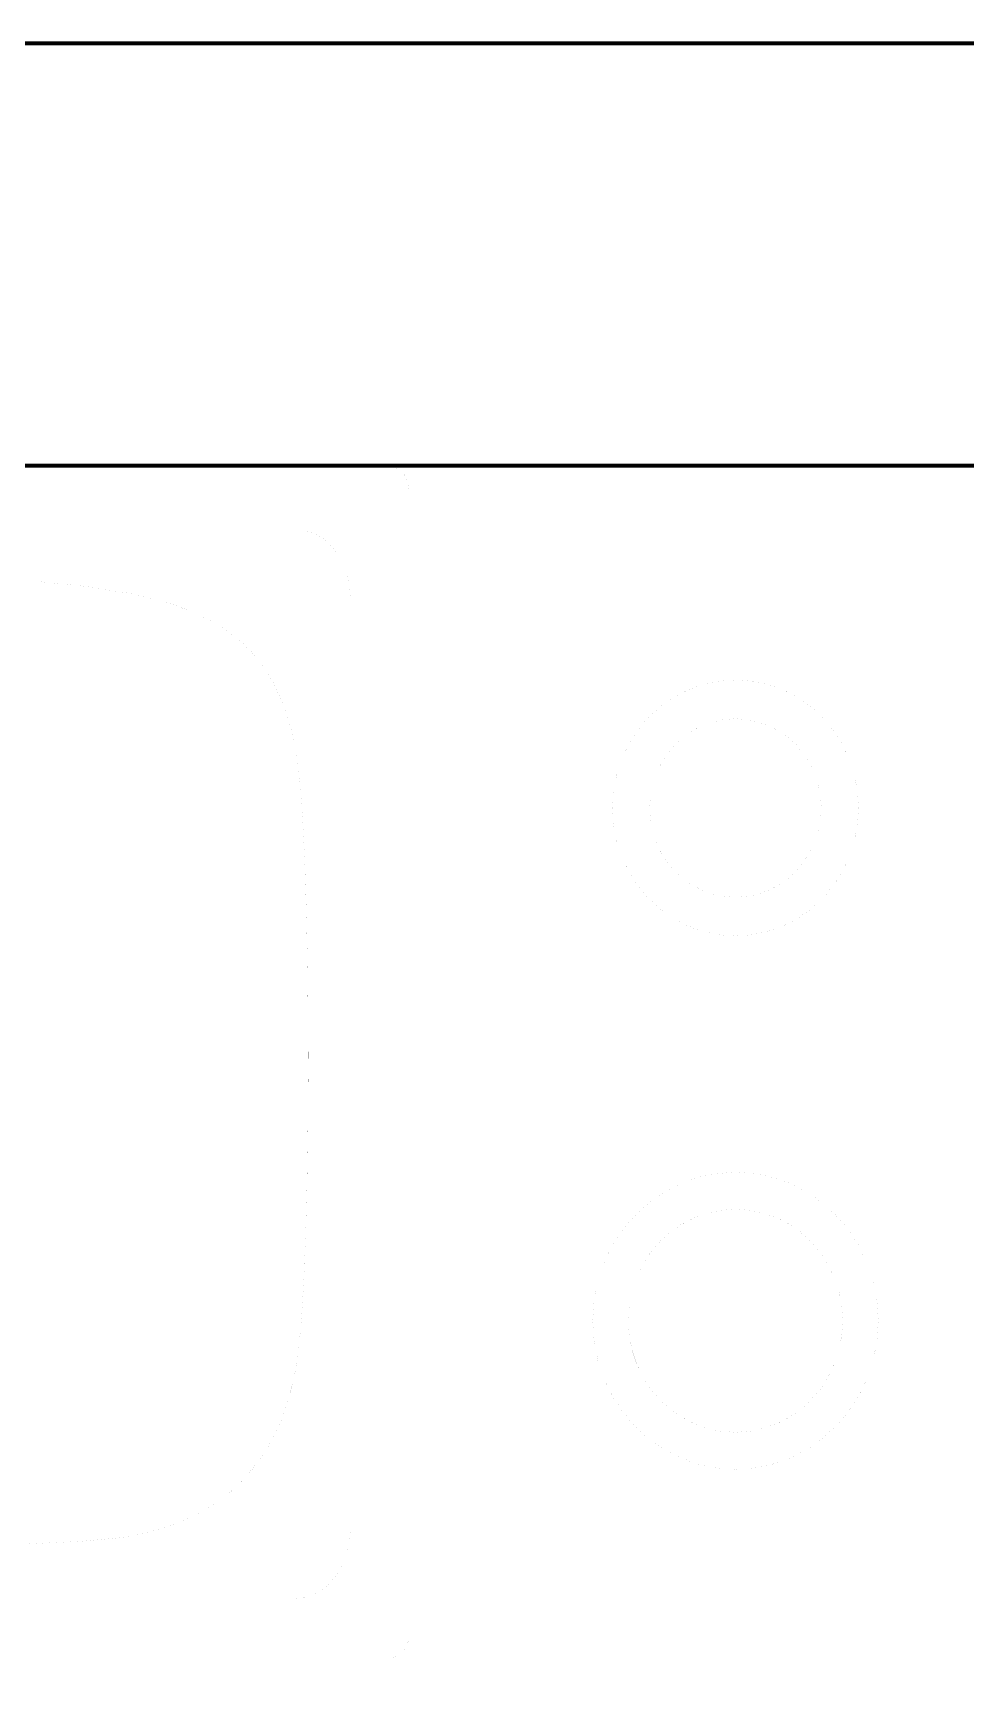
# Model space of a CAD drawing. Header units: metres. Extents: x -7.3 to 2.8, y -2.8 to 6.
# Drawn here: x -5.687 to -5.135, y 5.018 to 5.996 of the extents above; entities that cross this region are included whole.
import ezdxf

# ---------------------------------------------------------------- set-up
doc = ezdxf.new("R2010")
doc.units = ezdxf.units.M
doc.header["$LTSCALE"] = 10
doc.layers.get('0').update_dxf_attribs({"linetype": 'CONTINUOUS', "lineweight": 100})
for name, color, linetype, lineweight in [('plumbing', 15, 'CONTINUOUS', 100), ('roomitems', 2, 'CONTINUOUS', 100), ('walls', 8, 'CONTINUOUS', 100)]:
    doc.layers.add(name, color=color, linetype=linetype, lineweight=lineweight)

# ---------------------------------------------------------------- blocks, each defined once
blk = doc.blocks.new('F-3-1')
at = {"color": 0, "const_width": 0.01}
for points in [[(-328.73, 349.15), (-328.73, 349.15)], [(-328.73, 349.15), (-273.94, 349.15)], [(-328.73, 290.96), (-328.73, 349.15)], [(-328.73, 349.15), (-328.73, 349.15)], [(-328.73, 349.15), (-328.73, 349.15)], [(-273.94, 349.15), (-219.15, 349.15)], [(-219.15, 349.15), (-164.36, 349.15)], [(-164.36, 349.15), (-109.58, 349.15)], [(-109.58, 349.15), (-54.79, 349.15)], [(-54.79, 349.15), (0, 349.15)], [(-306.7, 326.24), (-306.7, 326.24)], [(-306.7, 326.24), (-255.58, 326.24)], [(-306.7, 271.87), (-306.7, 326.24)], [(-306.7, 326.24), (-306.7, 326.24)], [(-306.7, 326.24), (-306.7, 326.24)], [(-255.58, 326.24), (-204.47, 326.24)], [(-204.47, 326.24), (-153.35, 326.24)], [(-153.35, 326.24), (-102.23, 326.24)], [(-102.23, 326.24), (-51.12, 326.24)], [(-51.12, 326.24), (0, 326.24)], [(-328.73, 232.77), (-328.73, 290.96)], [(-306.7, 217.49), (-306.7, 271.87)], [(-142.36, 246.48), (-142.36, 250.29)], [(-142.36, 246.48), (-142.36, 250.29)], [(-142.36, 242.66), (-142.36, 246.48)], [(-142.36, 242.66), (-142.36, 246.48)], [(-142.36, 238.84), (-142.36, 242.66)], [(-142.36, 238.84), (-142.36, 242.66)], [(-142.36, 235.02), (-142.36, 238.84)], [(-142.36, 235.02), (-142.36, 238.84)], [(-142.36, 231.2), (-142.36, 235.02)], [(-142.36, 231.2), (-142.36, 235.02)], [(-328.73, 174.58), (-328.73, 232.77)], [(-161.72, 224.68), (-152.24, 226.69)], [(-152.24, 226.69), (-142.36, 227.38)], [(-142.36, 227.38), (-142.36, 231.2)], [(-142.36, 227.38), (-142.36, 231.2)], [(-142.36, 227.38), (-132.48, 226.69)], [(-142.36, 223.57), (-142.36, 227.38)], [(-142.36, 223.57), (-142.36, 227.38)], [(-132.48, 226.69), (-123.01, 224.68)], [(-306.7, 163.12), (-306.7, 217.49)], [(-186.85, 211.61), (-179.11, 217.05)], [(-179.11, 217.05), (-170.7, 221.43)], [(-170.7, 221.43), (-161.72, 224.68)], [(-142.36, 219.75), (-142.36, 223.57)], [(-142.36, 219.75), (-142.36, 223.57)], [(-142.36, 215.93), (-142.36, 219.75)], [(-142.36, 215.93), (-142.36, 219.75)], [(-142.36, 212.11), (-142.36, 215.93)], [(-142.36, 212.11), (-142.36, 215.93)], [(-123.01, 224.68), (-114.02, 221.43)], [(-114.02, 221.43), (-105.62, 217.05)], [(-105.62, 217.05), (-97.87, 211.61)], [(-193.84, 205.21), (-186.85, 211.61)], [(-142.36, 208.29), (-142.36, 212.11)], [(-142.36, 208.29), (-142.36, 212.11)], [(-142.36, 204.47), (-142.36, 208.29)], [(-142.36, 204.47), (-142.36, 208.29)], [(-97.87, 211.61), (-90.88, 205.21)], [(-205.23, 189.88), (-200, 197.94)], [(-200, 197.94), (-193.84, 205.21)], [(-173.39, 193.47), (-167.99, 197.26)], [(-167.99, 197.26), (-162.13, 200.32)], [(-162.13, 200.32), (-155.86, 202.59)], [(-155.86, 202.59), (-149.25, 203.99)], [(-149.25, 203.99), (-142.36, 204.47)], [(-142.36, 204.47), (-135.47, 203.99)], [(-142.36, 204.47), (-142.36, 204.47)], [(-142.36, 204.47), (-142.36, 204.47)], [(-135.47, 203.99), (-128.86, 202.59)], [(-128.86, 202.59), (-122.6, 200.32)], [(-122.6, 200.32), (-116.73, 197.26)], [(-116.73, 197.26), (-111.33, 193.47)], [(-90.88, 205.21), (-84.73, 197.94)], [(-84.73, 197.94), (-79.5, 189.88)], [(-209.45, 181.14), (-205.23, 189.88)], [(-182.56, 183.94), (-178.27, 189.01)], [(-178.27, 189.01), (-173.39, 193.47)], [(-111.33, 193.47), (-106.46, 189.01)], [(-106.46, 189.01), (-102.17, 183.94)], [(-79.5, 189.88), (-75.28, 181.14)], [(-212.57, 171.79), (-209.45, 181.14)], [(-189.15, 172.22), (-186.21, 178.32)], [(-186.21, 178.32), (-182.56, 183.94)], [(-102.17, 183.94), (-98.52, 178.32)], [(-98.52, 178.32), (-95.58, 172.22)], [(-75.28, 181.14), (-72.16, 171.79)], [(-328.73, 116.38), (-328.73, 174.58)], [(-214.5, 161.94), (-212.57, 171.79)], [(-191.33, 165.7), (-189.15, 172.22)], [(-95.58, 172.22), (-93.4, 165.7)], [(-72.16, 171.79), (-70.22, 161.94)], [(-306.7, 108.75), (-306.7, 163.12)], [(-215.17, 151.67), (-214.5, 161.94)], [(-193.14, 151.67), (-192.68, 158.83)], [(-192.68, 158.83), (-191.33, 165.7)], [(-93.4, 165.7), (-92.05, 158.83)], [(-92.05, 158.83), (-91.59, 151.67)], [(-70.22, 161.94), (-69.56, 151.67)], [(-233.53, 151.67), (-237.2, 151.67)], [(-229.86, 151.67), (-233.53, 151.67)], [(-226.18, 151.67), (-229.86, 151.67)], [(-222.51, 151.67), (-226.18, 151.67)], [(-218.84, 151.67), (-222.51, 151.67)], [(-215.17, 151.67), (-218.84, 151.67)], [(-214.5, 141.39), (-215.17, 151.67)], [(-211.5, 151.67), (-215.17, 151.67)], [(-207.83, 151.67), (-211.5, 151.67)], [(-204.15, 151.67), (-207.83, 151.67)], [(-200.48, 151.67), (-204.15, 151.67)], [(-196.81, 151.67), (-200.48, 151.67)], [(-193.14, 151.67), (-196.81, 151.67)], [(-192.68, 144.5), (-193.14, 151.67)], [(-193.14, 151.67), (-193.14, 151.67)], [(-91.59, 151.67), (-92.05, 144.5)], [(-91.59, 151.67), (-91.59, 151.67)], [(-91.59, 151.67), (-91.59, 151.67)], [(-91.59, 151.67), (-91.59, 151.67)], [(-91.59, 151.67), (-91.59, 151.67)], [(-91.59, 151.67), (-91.59, 151.67)], [(-91.59, 151.67), (-91.59, 151.67)], [(-91.59, 151.67), (-91.59, 151.67)], [(-91.59, 151.67), (-91.59, 151.67)], [(-91.59, 151.67), (-91.59, 151.67)], [(-91.59, 151.67), (-91.59, 151.67)], [(-91.59, 151.67), (-91.59, 151.67)], [(-91.59, 151.67), (-91.59, 151.67)], [(-91.59, 151.67), (-91.59, 151.67)], [(-91.59, 151.67), (-91.59, 151.67)], [(-91.59, 151.67), (-91.59, 151.67)], [(-91.48, 151.67), (-91.48, 151.67)], [(-91.48, 151.67), (-87.8, 151.67)], [(-87.8, 151.67), (-84.13, 151.67)], [(-84.13, 151.67), (-80.46, 151.67)], [(-80.46, 151.67), (-76.79, 151.67)], [(-76.79, 151.67), (-73.12, 151.67)], [(-73.12, 151.67), (-69.45, 151.67)], [(-69.56, 151.67), (-70.22, 141.39)], [(-69.56, 151.67), (-69.56, 151.67)], [(-69.56, 151.67), (-69.56, 151.67)], [(-69.56, 151.67), (-69.56, 151.67)], [(-69.56, 151.67), (-69.56, 151.67)], [(-69.56, 151.67), (-69.56, 151.67)], [(-69.56, 151.67), (-69.56, 151.67)], [(-69.56, 151.67), (-69.56, 151.67)], [(-69.56, 151.67), (-69.56, 151.67)], [(-69.56, 151.67), (-69.56, 151.67)], [(-69.56, 151.67), (-69.56, 151.67)], [(-69.56, 151.67), (-69.56, 151.67)], [(-69.56, 151.67), (-69.56, 151.67)], [(-69.56, 151.67), (-69.56, 151.67)], [(-69.56, 151.67), (-69.56, 151.67)], [(-69.56, 151.67), (-69.56, 151.67)], [(-69.45, 151.67), (-65.78, 151.67)], [(-65.78, 151.67), (-62.1, 151.67)], [(-62.1, 151.67), (-58.43, 151.67)], [(-58.43, 151.67), (-54.76, 151.67)], [(-54.76, 151.67), (-51.09, 151.67)], [(-51.09, 151.67), (-47.42, 151.67)], [(-212.57, 131.54), (-214.5, 141.39)], [(-191.33, 137.63), (-192.68, 144.5)], [(-189.15, 131.11), (-191.33, 137.63)], [(-93.4, 137.63), (-95.58, 131.11)], [(-92.05, 144.5), (-93.4, 137.63)], [(-70.22, 141.39), (-72.16, 131.54)], [(-209.45, 122.19), (-212.57, 131.54)], [(-186.21, 125.01), (-189.15, 131.11)], [(-95.58, 131.11), (-98.52, 125.01)], [(-72.16, 131.54), (-75.28, 122.19)], [(-205.23, 113.45), (-209.45, 122.19)], [(-182.56, 119.4), (-186.21, 125.01)], [(-178.27, 114.32), (-182.56, 119.4)], [(-102.17, 119.4), (-106.46, 114.32)], [(-98.52, 125.01), (-102.17, 119.4)], [(-75.28, 122.19), (-79.5, 113.45)], [(-328.73, 58.19), (-328.73, 116.38)], [(-306.7, 54.37), (-306.7, 108.75)], [(-200, 105.4), (-205.23, 113.45)], [(-173.39, 109.86), (-178.27, 114.32)], [(-167.99, 106.07), (-173.39, 109.86)], [(-111.33, 109.86), (-116.73, 106.07)], [(-106.46, 114.32), (-111.33, 109.86)], [(-79.5, 113.45), (-84.73, 105.4)], [(-193.84, 98.12), (-200, 105.4)], [(-186.85, 91.72), (-193.84, 98.12)], [(-162.13, 103.01), (-167.99, 106.07)], [(-155.86, 100.74), (-162.13, 103.01)], [(-149.25, 99.34), (-155.86, 100.74)], [(-142.36, 98.86), (-149.25, 99.34)], [(-135.47, 99.34), (-142.36, 98.86)], [(-142.36, 98.86), (-142.36, 98.86)], [(-142.36, 98.86), (-142.36, 95.04)], [(-128.86, 100.74), (-135.47, 99.34)], [(-122.6, 103.01), (-128.86, 100.74)], [(-116.73, 106.07), (-122.6, 103.01)], [(-90.88, 98.12), (-97.87, 91.72)], [(-84.73, 105.4), (-90.88, 98.12)], [(-179.11, 86.29), (-186.85, 91.72)], [(-142.36, 95.04), (-142.36, 91.22)], [(-142.36, 91.22), (-142.36, 87.4)], [(-97.87, 91.72), (-105.62, 86.29)], [(-170.7, 81.9), (-179.11, 86.29)], [(-161.72, 78.65), (-170.7, 81.9)], [(-152.24, 76.64), (-161.72, 78.65)], [(-142.36, 87.4), (-142.36, 83.58)], [(-142.36, 83.58), (-142.36, 79.77)], [(-142.36, 79.77), (-142.36, 75.95)], [(-123.01, 78.65), (-132.48, 76.64)], [(-114.02, 81.9), (-123.01, 78.65)], [(-105.62, 86.29), (-114.02, 81.9)], [(-142.36, 75.95), (-152.24, 76.64)], [(-132.48, 76.64), (-142.36, 75.95)], [(-142.36, 75.95), (-142.36, 72.13)], [(-142.36, 72.13), (-142.36, 68.31)], [(-142.36, 68.31), (-142.36, 64.49)], [(-142.36, 64.49), (-142.36, 60.67)], [(-142.36, 60.67), (-142.36, 56.86)], [(-328.73, 0), (-328.73, 58.19)], [(-306.7, 0), (-306.7, 54.37)], [(-142.36, 56.86), (-142.36, 53.04)], [(-328.73, -58.19), (-328.73, 0)], [(-306.7, -54.37), (-306.7, 0)], [(-142.36, -43.68), (-142.36, -39.86)], [(-142.36, -47.5), (-142.36, -43.68)], [(-142.36, -51.32), (-142.36, -47.5)], [(-328.73, -116.38), (-328.73, -58.19)], [(-306.7, -108.75), (-306.7, -54.37)], [(-142.36, -55.14), (-142.36, -51.32)], [(-142.36, -58.96), (-142.36, -55.14)], [(-175.25, -70.71), (-164.82, -66.94)], [(-164.82, -66.94), (-153.83, -64.61)], [(-153.83, -64.61), (-142.36, -63.81)], [(-142.36, -62.77), (-142.36, -58.96)], [(-142.36, -66.59), (-142.36, -62.77)], [(-142.36, -63.81), (-130.9, -64.61)], [(-142.36, -70.41), (-142.36, -66.59)], [(-130.9, -64.61), (-119.9, -66.94)], [(-119.9, -66.94), (-109.48, -70.71)], [(-193.99, -82.11), (-185, -75.8)], [(-185, -75.8), (-175.25, -70.71)], [(-142.36, -74.23), (-142.36, -70.41)], [(-142.36, -78.05), (-142.36, -74.23)], [(-142.36, -81.87), (-142.36, -78.05)], [(-109.48, -70.71), (-99.72, -75.8)], [(-99.72, -75.8), (-90.74, -82.11)], [(-202.1, -89.54), (-193.99, -82.11)], [(-159.23, -88.04), (-150.97, -86.29)], [(-150.97, -86.29), (-142.36, -85.68)], [(-142.36, -85.68), (-142.36, -81.87)], [(-142.36, -85.68), (-133.75, -86.29)], [(-142.36, -85.68), (-142.36, -85.68)], [(-133.75, -86.29), (-125.5, -88.04)], [(-90.74, -82.11), (-82.63, -89.54)], [(-209.24, -97.98), (-202.1, -89.54)], [(-181.13, -99.43), (-174.38, -94.69)], [(-174.38, -94.69), (-167.06, -90.87)], [(-167.06, -90.87), (-159.23, -88.04)], [(-125.5, -88.04), (-117.67, -90.87)], [(-117.67, -90.87), (-110.34, -94.69)], [(-110.34, -94.69), (-103.59, -99.43)], [(-82.63, -89.54), (-75.48, -97.98)], [(-220.21, -117.47), (-215.31, -107.32)], [(-215.31, -107.32), (-209.24, -97.98)], [(-192.59, -111.35), (-187.22, -105.01)], [(-187.22, -105.01), (-181.13, -99.43)], [(-103.59, -99.43), (-97.5, -105.01)], [(-97.5, -105.01), (-92.14, -111.35)], [(-75.48, -97.98), (-69.42, -107.32)], [(-69.42, -107.32), (-64.52, -117.47)], [(-328.73, -174.58), (-328.73, -116.38)], [(-306.7, -163.12), (-306.7, -108.75)], [(-197.14, -118.36), (-192.59, -111.35)], [(-92.14, -111.35), (-87.58, -118.36)], [(-223.83, -128.31), (-220.21, -117.47)], [(-203.54, -134.13), (-200.82, -125.98)], [(-200.82, -125.98), (-197.14, -118.36)], [(-87.58, -118.36), (-83.9, -125.98)], [(-83.9, -125.98), (-81.19, -134.13)], [(-64.52, -117.47), (-60.9, -128.31)], [(-226.07, -139.74), (-223.83, -128.31)], [(-205.23, -142.71), (-203.54, -134.13)], [(-81.19, -134.13), (-79.5, -142.71)], [(-60.9, -128.31), (-58.65, -139.74)], [(-226.84, -151.67), (-226.07, -139.74)], [(-205.81, -151.67), (-205.23, -142.71)], [(-79.5, -142.71), (-78.92, -151.67)], [(-58.65, -139.74), (-57.88, -151.67)], [(-246.19, -151.67), (-249.87, -151.67)], [(-242.52, -151.67), (-246.19, -151.67)], [(-238.85, -151.67), (-242.52, -151.67)], [(-235.18, -151.67), (-238.85, -151.67)], [(-231.51, -151.67), (-235.18, -151.67)], [(-227.84, -151.67), (-231.51, -151.67)], [(-224.16, -151.67), (-227.84, -151.67)], [(-226.07, -163.59), (-226.84, -151.67)], [(-220.49, -151.67), (-224.16, -151.67)], [(-216.82, -151.67), (-220.49, -151.67)], [(-213.15, -151.67), (-216.82, -151.67)], [(-209.48, -151.67), (-213.15, -151.67)], [(-205.81, -151.67), (-209.48, -151.67)], [(-205.23, -160.62), (-205.81, -151.67)], [(-205.81, -151.67), (-205.81, -151.67)], [(-78.92, -151.67), (-79.5, -160.62)], [(-78.92, -151.67), (-78.92, -151.67)], [(-78.92, -151.67), (-78.92, -151.67)], [(-78.92, -151.67), (-78.92, -151.67)], [(-78.92, -151.67), (-78.92, -151.67)], [(-78.92, -151.67), (-78.92, -151.67)], [(-78.92, -151.67), (-78.92, -151.67)], [(-78.92, -151.67), (-78.92, -151.67)], [(-78.92, -151.67), (-78.92, -151.67)], [(-78.92, -151.67), (-78.92, -151.67)], [(-78.92, -151.67), (-78.92, -151.67)], [(-78.92, -151.67), (-78.92, -151.67)], [(-78.92, -151.67), (-78.92, -151.67)], [(-78.92, -151.67), (-78.92, -151.67)], [(-78.92, -151.67), (-78.92, -151.67)], [(-78.92, -151.67), (-78.92, -151.67)], [(-78.92, -151.67), (-78.92, -151.67)], [(-78.92, -151.67), (-75.25, -151.67)], [(-75.25, -151.67), (-71.58, -151.67)], [(-71.58, -151.67), (-67.9, -151.67)], [(-67.9, -151.67), (-64.23, -151.67)], [(-64.23, -151.67), (-60.56, -151.67)], [(-60.56, -151.67), (-56.89, -151.67)], [(-57.88, -151.67), (-58.65, -163.59)], [(-57.88, -151.67), (-57.88, -151.67)], [(-57.88, -151.67), (-57.88, -151.67)], [(-57.88, -151.67), (-57.88, -151.67)], [(-57.88, -151.67), (-57.88, -151.67)], [(-57.88, -151.67), (-57.88, -151.67)], [(-57.88, -151.67), (-57.88, -151.67)], [(-57.88, -151.67), (-57.88, -151.67)], [(-57.88, -151.67), (-57.88, -151.67)], [(-57.88, -151.67), (-57.88, -151.67)], [(-57.88, -151.67), (-57.88, -151.67)], [(-57.88, -151.67), (-57.88, -151.67)], [(-57.88, -151.67), (-57.88, -151.67)], [(-57.88, -151.67), (-57.88, -151.67)], [(-57.88, -151.67), (-57.88, -151.67)], [(-57.88, -151.67), (-57.88, -151.67)], [(-56.89, -151.67), (-53.22, -151.67)], [(-53.22, -151.67), (-49.55, -151.67)], [(-49.55, -151.67), (-45.88, -151.67)], [(-45.88, -151.67), (-42.2, -151.67)], [(-42.2, -151.67), (-38.53, -151.67)], [(-38.53, -151.67), (-34.86, -151.67)], [(-306.7, -217.49), (-306.7, -163.12)], [(-223.83, -175.02), (-226.07, -163.59)], [(-203.54, -169.21), (-205.23, -160.62)], [(-79.5, -160.62), (-81.19, -169.21)], [(-58.65, -163.59), (-60.9, -175.02)], [(-328.73, -232.77), (-328.73, -174.58)], [(-220.21, -185.87), (-223.83, -175.02)], [(-200.82, -177.35), (-203.54, -169.21)], [(-81.19, -169.21), (-83.9, -177.35)], [(-60.9, -175.02), (-64.52, -185.87)], [(-197.14, -184.97), (-200.82, -177.35)], [(-192.59, -191.99), (-197.14, -184.97)], [(-87.58, -184.97), (-92.14, -191.99)], [(-83.9, -177.35), (-87.58, -184.97)], [(-215.31, -196.01), (-220.21, -185.87)], [(-187.22, -198.32), (-192.59, -191.99)], [(-92.14, -191.99), (-97.5, -198.32)], [(-64.52, -185.87), (-69.42, -196.01)], [(-209.24, -205.36), (-215.31, -196.01)], [(-181.13, -203.9), (-187.22, -198.32)], [(-174.38, -208.64), (-181.13, -203.9)], [(-103.59, -203.9), (-110.34, -208.64)], [(-97.5, -198.32), (-103.59, -203.9)], [(-69.42, -196.01), (-75.48, -205.36)], [(-202.1, -213.79), (-209.24, -205.36)], [(-193.99, -221.22), (-202.1, -213.79)], [(-167.06, -212.46), (-174.38, -208.64)], [(-159.23, -215.29), (-167.06, -212.46)], [(-117.67, -212.46), (-125.5, -215.29)], [(-110.34, -208.64), (-117.67, -212.46)], [(-82.63, -213.79), (-90.74, -221.22)], [(-75.48, -205.36), (-82.63, -213.79)], [(-306.7, -271.87), (-306.7, -217.49)], [(-185, -227.53), (-193.99, -221.22)], [(-150.97, -217.05), (-159.23, -215.29)], [(-142.36, -217.65), (-150.97, -217.05)], [(-133.75, -217.05), (-142.36, -217.65)], [(-142.36, -217.65), (-142.36, -217.65)], [(-142.36, -217.65), (-142.36, -221.47)], [(-142.36, -221.47), (-142.36, -225.28)], [(-125.5, -215.29), (-133.75, -217.05)], [(-90.74, -221.22), (-99.72, -227.53)], [(-328.73, -290.96), (-328.73, -232.77)], [(-175.25, -232.62), (-185, -227.53)], [(-164.82, -236.39), (-175.25, -232.62)], [(-142.36, -225.28), (-142.36, -229.1)], [(-142.36, -229.1), (-142.36, -232.92)], [(-142.36, -232.92), (-142.36, -236.74)], [(-109.48, -232.62), (-119.9, -236.39)], [(-99.72, -227.53), (-109.48, -232.62)], [(-153.83, -238.72), (-164.82, -236.39)], [(-142.36, -239.53), (-153.83, -238.72)], [(-142.36, -236.74), (-142.36, -240.56)], [(-130.9, -238.72), (-142.36, -239.53)], [(-142.36, -240.56), (-142.36, -244.38)], [(-142.36, -244.38), (-142.36, -248.19)], [(-119.9, -236.39), (-130.9, -238.72)], [(-142.36, -248.19), (-142.36, -252.01)], [(-142.36, -252.01), (-142.36, -255.83)], [(-142.36, -255.83), (-142.36, -259.65)], [(-142.36, -259.65), (-142.36, -263.47)], [(-306.7, -326.24), (-306.7, -271.87)], [(-328.73, -349.15), (-328.73, -290.96)], [(-255.58, -326.24), (-306.7, -326.24)], [(-204.47, -326.24), (-255.58, -326.24)], [(-153.35, -326.24), (-204.47, -326.24)], [(-102.23, -326.24), (-153.35, -326.24)], [(-51.12, -326.24), (-102.23, -326.24)], [(0, -326.24), (-51.12, -326.24)], [(-273.94, -349.15), (-328.73, -349.15)], [(-219.15, -349.15), (-273.94, -349.15)], [(-164.36, -349.15), (-219.15, -349.15)], [(-109.58, -349.15), (-164.36, -349.15)], [(-54.79, -349.15), (-109.58, -349.15)], [(0, -349.15), (-54.79, -349.15)]]:
    blk.add_lwpolyline(points, dxfattribs=at)
blk = doc.blocks.new('F-3-2')
at = {"color": 0, "const_width": 0.01}
for points in [[(-386.7, 340.52), (-386.47, 342.25)], [(-386.47, 342.25), (-386.06, 343.88)], [(-386.06, 343.88), (-385.48, 345.4)], [(-385.48, 345.4), (-384.76, 346.8)], [(-384.76, 346.8), (-383.89, 348.05)], [(-383.89, 348.05), (-382.9, 349.15)], [(-382.9, 349.15), (-381.8, 350.08)], [(-381.8, 350.08), (-380.59, 350.83)], [(-380.59, 350.83), (-379.31, 351.38)], [(-379.31, 351.38), (-377.95, 351.72)], [(-377.95, 351.72), (-376.54, 351.84)], [(-376.54, 351.84), (-376.54, 351.84)], [(-376.54, 351.84), (-313.78, 351.84)], [(-376.54, 351.84), (-376.54, 351.84)], [(-376.54, 351.84), (-376.54, 351.84)], [(-376.54, 351.84), (-376.54, 351.84)], [(-376.54, 351.84), (-376.54, 351.84)], [(-376.54, 351.84), (-376.54, 351.84)], [(-376.54, 351.84), (-376.54, 351.84)], [(-376.54, 351.84), (-376.54, 351.84)], [(-376.54, 351.84), (-376.54, 351.84)], [(-376.54, 351.84), (-376.54, 351.84)], [(-376.54, 351.84), (-376.54, 351.84)], [(-376.54, 351.84), (-376.54, 351.84)], [(-376.54, 351.84), (-376.54, 351.84)], [(-376.54, 351.84), (-376.54, 351.84)], [(-376.54, 351.84), (-376.54, 351.84)], [(-313.78, 351.84), (-251.03, 351.84)], [(-251.03, 351.84), (-188.27, 351.84)], [(-188.27, 351.84), (-125.51, 351.84)], [(-386.73, 338.7), (-386.7, 340.52)], [(-386.73, 282.25), (-386.73, 338.7)], [(-332.6, 313.62), (-336.31, 311.27)], [(-328.63, 315.36), (-332.6, 313.62)], [(-324.44, 316.44), (-328.63, 315.36)], [(-320.08, 316.81), (-324.44, 316.44)], [(-267.1, 316.81), (-320.08, 316.81)], [(-214.13, 316.81), (-267.1, 316.81)], [(-161.15, 316.81), (-214.13, 316.81)], [(-342.82, 304.93), (-345.54, 301.05)], [(-339.73, 308.36), (-342.82, 304.93)], [(-336.31, 311.27), (-339.73, 308.36)], [(-347.84, 296.75), (-349.71, 292.08)], [(-345.54, 301.05), (-347.84, 296.75)], [(-351.08, 287.1), (-351.94, 281.85)], [(-349.71, 292.08), (-351.08, 287.1)], [(-160.78, 284.73), (-192.95, 283.18)], [(-386.73, 225.8), (-386.73, 282.25)], [(-351.94, 281.85), (-352.23, 276.38)], [(-352.23, 276.38), (-352.23, 230.43)], [(-245.9, 273.94), (-258.97, 268.47)], [(-231.51, 278.17), (-245.9, 273.94)], [(-215.78, 281.1), (-231.51, 278.17)], [(-192.95, 283.18), (-215.78, 281.1)], [(-258.97, 268.47), (-270.76, 261.79)], [(-270.76, 261.79), (-281.29, 253.94)], [(-290.57, 244.97), (-298.64, 234.92)], [(-281.29, 253.94), (-290.57, 244.97)], [(-298.64, 234.92), (-305.53, 223.84)], [(-386.73, 169.35), (-386.73, 225.8)], [(-352.23, 230.43), (-352.23, 184.48)], [(-305.53, 223.84), (-311.24, 211.75)], [(-311.24, 211.75), (-315.82, 198.71)], [(-315.82, 198.71), (-319.28, 184.76)], [(-352.23, 184.48), (-352.23, 138.53)], [(-319.28, 184.76), (-321.65, 169.94)], [(-386.73, 112.9), (-386.73, 169.35)], [(-321.65, 169.94), (-323.33, 151.91)], [(-323.33, 151.91), (-324.72, 128.95)], [(-352.23, 138.53), (-352.23, 92.58)], [(-324.72, 128.95), (-325.81, 101.98)], [(-386.73, 56.45), (-386.73, 112.9)], [(-325.81, 101.98), (-326.61, 71.94)], [(-352.23, 92.58), (-352.23, 46.63)], [(-326.61, 71.94), (-327.12, 39.78)], [(-386.73, 0), (-386.73, 56.45)], [(-352.23, 46.63), (-352.23, 0.67)], [(-327.12, 39.78), (-327.33, 6.44)], [(-386.73, -56.45), (-386.73, 0)], [(-352.23, 0.67), (-352.23, -45.28)], [(-327.33, 6.44), (-327.25, -27.15)], [(-327.25, -27.15), (-326.87, -60.04)], [(-352.23, -45.28), (-352.23, -91.23)], [(-386.73, -112.9), (-386.73, -56.45)], [(-326.87, -60.04), (-326.2, -91.3)], [(-352.23, -91.23), (-352.23, -137.18)], [(-326.2, -91.3), (-325.24, -119.99)], [(-386.73, -169.35), (-386.73, -112.9)], [(-325.24, -119.99), (-323.98, -145.17)], [(-352.23, -137.18), (-352.23, -183.13)], [(-323.98, -145.17), (-322.43, -165.9)], [(-322.43, -165.9), (-320.21, -183)], [(-386.73, -225.8), (-386.73, -169.35)], [(-352.23, -183.13), (-352.23, -229.09)], [(-320.21, -183), (-316.93, -198.35)], [(-316.93, -198.35), (-312.57, -212.03)], [(-312.57, -212.03), (-307.11, -224.16)], [(-307.11, -224.16), (-300.53, -234.84)], [(-386.73, -282.25), (-386.73, -225.8)], [(-352.23, -229.09), (-352.23, -275.04)], [(-300.53, -234.84), (-292.79, -244.17)], [(-292.79, -244.17), (-283.89, -252.26)], [(-283.89, -252.26), (-273.79, -259.22)], [(-273.79, -259.22), (-262.48, -265.14)], [(-262.48, -265.14), (-249.92, -270.13)], [(-249.92, -270.13), (-236.11, -274.29)], [(-386.73, -338.7), (-386.73, -282.25)], [(-352.23, -275.04), (-351.94, -280.5)], [(-351.94, -280.5), (-351.08, -285.75)], [(-236.11, -274.29), (-221.01, -277.73)], [(-221.01, -277.73), (-221.01, -277.73)], [(-221.01, -277.73), (-195.18, -281.78)], [(-221.01, -277.73), (-221.01, -277.73)], [(-221.01, -277.73), (-221.01, -277.73)], [(-221.01, -277.73), (-221.01, -277.73)], [(-221.01, -277.73), (-221.01, -277.73)], [(-221.01, -277.73), (-221.01, -277.73)], [(-221.01, -277.73), (-221.01, -277.73)], [(-221.01, -277.73), (-221.01, -277.73)], [(-221.01, -277.73), (-221.01, -277.73)], [(-221.01, -277.73), (-221.01, -277.73)], [(-221.01, -277.73), (-221.01, -277.73)], [(-221.01, -277.73), (-221.01, -277.73)], [(-221.01, -277.73), (-221.01, -277.73)], [(-221.01, -277.73), (-221.01, -277.73)], [(-221.01, -277.73), (-221.01, -277.73)], [(-195.18, -281.78), (-163.68, -285.01)], [(-351.08, -285.75), (-349.71, -290.73)], [(-349.71, -290.73), (-347.84, -295.4)], [(-347.84, -295.4), (-345.54, -299.7)], [(-345.54, -299.7), (-342.82, -303.59)], [(-342.82, -303.59), (-339.73, -307.01)], [(-339.73, -307.01), (-336.31, -309.92)], [(-336.31, -309.92), (-332.6, -312.27)], [(-332.6, -312.27), (-328.63, -314.01)], [(-328.63, -314.01), (-324.44, -315.09)], [(-324.44, -315.09), (-320.08, -315.46)], [(-320.08, -315.46), (-320.08, -315.46)], [(-320.08, -315.46), (-267.1, -315.46)], [(-320.08, -315.46), (-320.08, -315.46)], [(-320.08, -315.46), (-320.08, -315.46)], [(-320.08, -315.46), (-320.08, -315.46)], [(-320.08, -315.46), (-320.08, -315.46)], [(-320.08, -315.46), (-320.08, -315.46)], [(-320.08, -315.46), (-320.08, -315.46)], [(-320.08, -315.46), (-320.08, -315.46)], [(-320.08, -315.46), (-320.08, -315.46)], [(-320.08, -315.46), (-320.08, -315.46)], [(-320.08, -315.46), (-320.08, -315.46)], [(-320.08, -315.46), (-320.08, -315.46)], [(-320.08, -315.46), (-320.08, -315.46)], [(-320.08, -315.46), (-320.08, -315.46)], [(-320.08, -315.46), (-320.08, -315.46)], [(-267.1, -315.46), (-214.13, -315.46)], [(-214.13, -315.46), (-161.15, -315.46)], [(-386.64, -340.52), (-386.73, -338.7)], [(-386.38, -342.27), (-386.64, -340.52)], [(-385.95, -343.93), (-386.38, -342.27)], [(-385.37, -345.49), (-385.95, -343.93)], [(-384.65, -346.92), (-385.37, -345.49)], [(-383.79, -348.22), (-384.65, -346.92)], [(-382.82, -349.36), (-383.79, -348.22)], [(-381.74, -350.33), (-382.82, -349.36)], [(-380.56, -351.11), (-381.74, -350.33)], [(-379.29, -351.69), (-380.56, -351.11)], [(-377.95, -352.05), (-379.29, -351.69)], [(-376.54, -352.18), (-377.95, -352.05)], [(-313.78, -352.18), (-376.54, -352.18)], [(-251.03, -352.18), (-313.78, -352.18)], [(-188.27, -352.18), (-251.03, -352.18)], [(-125.51, -352.18), (-188.27, -352.18)]]:
    blk.add_lwpolyline(points, dxfattribs=at)

msp = doc.modelspace()

# ---------------------------------------------------------------- linework, layer by layer
at = {"layer": 'walls'}
msp.add_lwpolyline([(0.593, 5.746), (-0.786, 5.741), (-0.798, 4.12), (-1.067, 4.12), (-1.067, 4.24), (-0.912, 4.24), (-0.912, 5.74), (-3.912, 5.74), (-3.912, 4.24), (-1.967, 4.24), (-1.967, 4.12), (-3.912, 4.121), (-3.912, 3.877), (-4.032, 3.877), (-4.032, 5.74), (-7.032, 5.74), (-7.032, 4.964), (-7.282, 4.964), (-7.282, 5.99), (-1.035, 5.99), (0.592, 5.996)], close=True, dxfattribs=at)

# ---------------------------------------------------------------- block references
at = {"layer": 'plumbing', "xscale": 0.001, "yscale": 0.001, "rotation": -179.99984796}
msp.add_blockref('F-3-2', (-5.85136, 5.38693), dxfattribs=at)
at = {"layer": 'roomitems', "xscale": 0.001, "yscale": 0.001}
msp.add_blockref('F-3-1', (-5.12882, 5.38591), dxfattribs=at)

doc.saveas('drawing.dxf')
